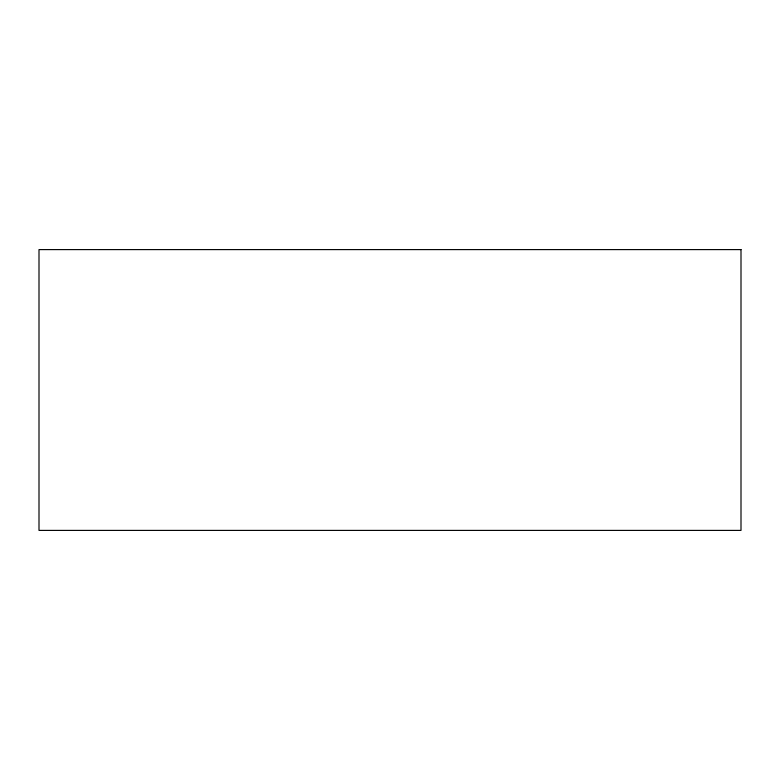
<?xml version="1.0" encoding="UTF-8"?>
<svg xmlns="http://www.w3.org/2000/svg" width="780" height="780" viewBox="0 0 780 780"><rect width="100%" height="100%" fill="white"/><g stroke="black" fill="none" stroke-linecap="round" stroke-linejoin="round"><path stroke-width="1.17" d="M741 249.6L39 249.6L39 530.4L741 530.4L741 249.6"/></g></svg>
